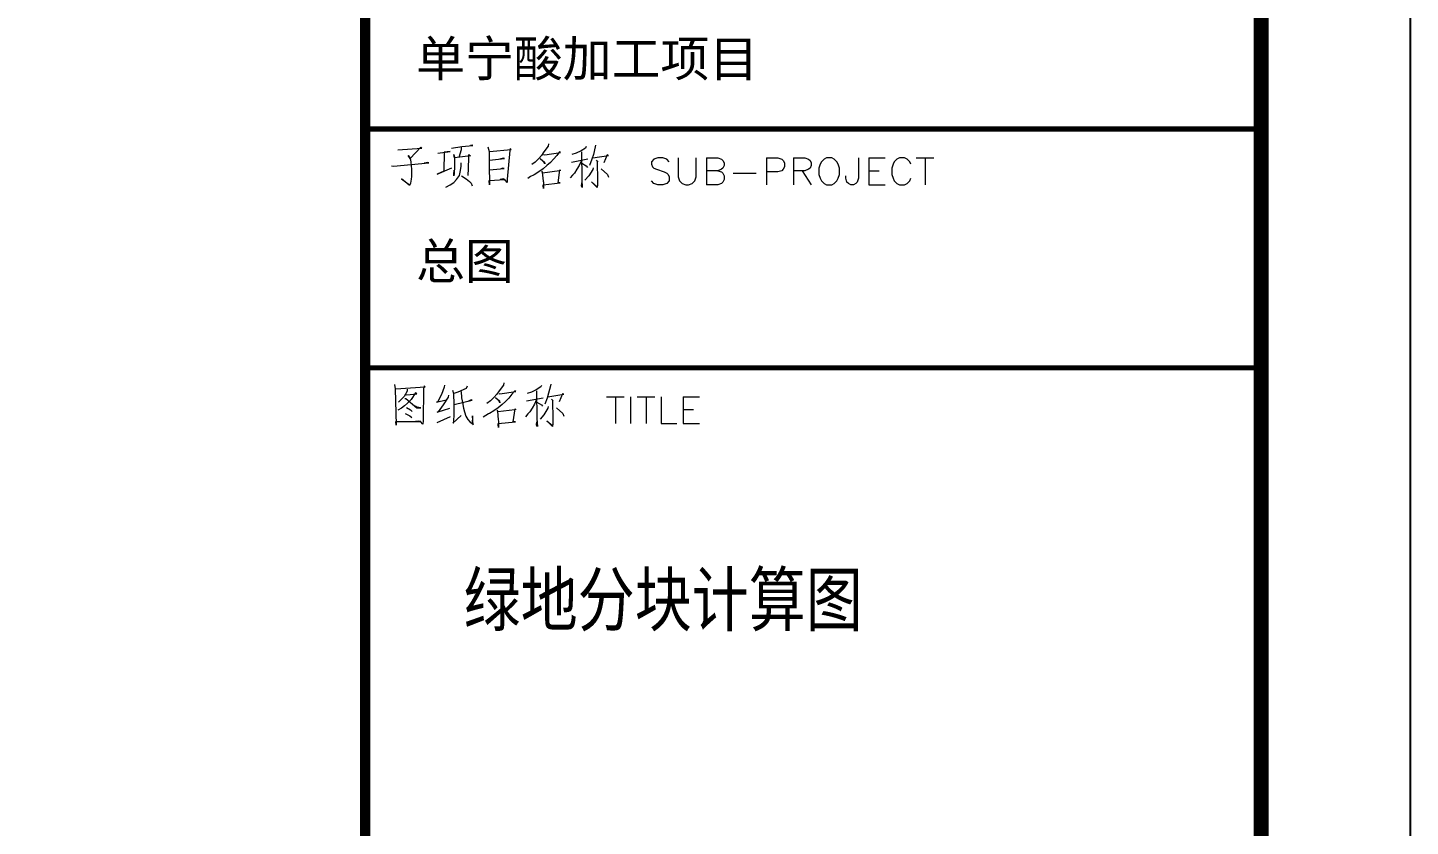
# Model space of a CAD drawing. Extents: x -809667 to 586099, y 3084146 to 3634412.
# Drawn here: x 382870.26 to 382916.57, y 3085637.2 to 3085663.94 of the extents above; entities that cross this region are included whole.
import ezdxf

# ---------------------------------------------------------------- set-up
doc = ezdxf.new("R2010")
doc.units = 0
doc.header["$LTSCALE"] = 0.5
doc.layers.get('0').update_dxf_attribs({"linetype": 'CONTINUOUS'})
doc.layers.add('P-图框', color=7, linetype='CONTINUOUS')
doc.layers.add('PUB_TITLE', color=4, linetype='CONTINUOUS')
doc.styles.add('-宋体', font='', dxfattribs={"width": 0.6})
doc.styles.add('图签', font='', dxfattribs={"width": 0.66})
doc.styles.get('-宋体').set_extended_font_data('NSimSun')
doc.styles.get('图签').set_extended_font_data('SimSun')

# ---------------------------------------------------------------- blocks, each defined once
blk = doc.blocks.new('DE')
at = {"layer": 'PUB_TITLE'}
for points, const_width in [([(-6000, 57400), (-6000, 0)], 70), ([(-6000, 16800), (0, 16800)], 35), ([(-6000, 15200), (0, 15200)], 35)]:
    blk.add_lwpolyline(points, dxfattribs=dict(at, const_width=const_width))
blk.add_lwpolyline([(-6000, 0), (0, 0), (0, 57400), (-6000, 57400)], close=True, dxfattribs=at)
at = {"layer": 'PUB_TITLE', "color": 140, "lineweight": 0}
for points in [[(-5782, 16660.2), (-5620.9, 16671.8), (-5628.3, 16677), (-5698.8, 16601.2), (-5711.5, 16622.3), (-5704.1, 16610.7), (-5696.7, 16593.8), (-5694.6, 16578), (-5692.5, 16553.8), (-5689.3, 16528.5), (-5689.3, 16502.2), (-5689.3, 16481.1), (-5692.5, 16464.3), (-5694.6, 16450.6), (-5696.7, 16435.9), (-5702, 16426.4), (-5706.2, 16422.2), (-5757.8, 16466.4), (-5704.1, 16426.4), (-5698.8, 16426.4)], [(-5422.9, 16671.8), (-5352.3, 16681.2), (-5278.6, 16688.6), (-5283.9, 16690.7), (-5295.5, 16688.6)], [(-5371.3, 16610.7), (-5354.4, 16662.3), (-5354.4, 16679.1)], [(-5177.5, 16679.1), (-5170.2, 16648.6), (-5170.2, 16532.7), (-5168, 16454.8), (-5168, 16424.3), (-5170.2, 16454.8), (-5063.8, 16462.2), (-5076.4, 16466.4), (-5095.4, 16460.1)], [(-5168, 16648.6), (-5021.7, 16662.3), (-5029, 16669.6), (-5031.1, 16656), (-5048, 16464.3), (-5048, 16447.4), (-5050.1, 16441.1), (-5066.9, 16464.3)], [(-4772.1, 16700.2), (-4774.2, 16684.4), (-4802.6, 16646.5), (-4818.4, 16622.3), (-4837.4, 16601.2), (-4861.6, 16578), (-4884.8, 16561.2)], [(-4519.3, 16681.2), (-4523.5, 16671.8), (-4554.1, 16652.8), (-4587.8, 16637), (-4616.2, 16627.5)], [(-4457.2, 16690.7), (-4460.3, 16679.1), (-4471.9, 16629.6), (-4481.4, 16597), (-4498.3, 16555.9)], [(-5512.4, 16637), (-5430.3, 16648.6), (-5470.3, 16643.3), (-5472.4, 16515.9), (-5517.7, 16496.9), (-5420.8, 16540.1)], [(-5310.2, 16487.5), (-5310.2, 16509.6), (-5307.1, 16513.8), (-5305, 16629.6), (-5295.5, 16620.2), (-5401.8, 16606.5), (-5406.1, 16627.5), (-5401.8, 16608.6), (-5401.8, 16547.5), (-5403.9, 16502.2), (-5406.1, 16485.4), (-5406.1, 16496.9), (-5403.9, 16523.3)], [(-5168, 16589.6), (-5066.9, 16601.2), (-5076.4, 16603.3), (-5097.5, 16597)], [(-4804.7, 16627.5), (-4797.3, 16625.4), (-4691, 16641.2), (-4698.4, 16646.5), (-4717.3, 16622.3), (-4738.4, 16597), (-4759.4, 16574.9), (-4783.7, 16553.8), (-4808.9, 16532.7), (-4837.4, 16511.7), (-4867.9, 16492.7), (-4873.2, 16490.6), (-4892.1, 16481.1), (-4911.1, 16468.5)], [(-4831, 16601.2), (-4825.8, 16599.1), (-4799.5, 16578), (-4797.3, 16565.4), (-4806.8, 16582.2)], [(-4552, 16587.5), (-4566.7, 16555.9), (-4582.5, 16530.6), (-4597.3, 16504.3), (-4610.9, 16490.6), (-4627.8, 16471.7)], [(-4618.3, 16578), (-4509.8, 16599.1)], [(-4552, 16646.5), (-4549.9, 16460.1), (-4547.8, 16407.4), (-4552, 16416.9), (-4549.9, 16438)], [(-4453, 16589.6), (-4441.4, 16578), (-4445.6, 16580.1), (-4443.5, 16454.8), (-4443.5, 16424.3), (-4445.6, 16407.4), (-4483.5, 16445.3), (-4445.6, 16412.7)], [(-4476.1, 16606.5), (-4369.8, 16622.3), (-4379.3, 16625.4), (-4401.4, 16572.8)], [(-3963.3, 16580.1), (-3980.1, 16598), (-4006.5, 16606.5), (-4040.2, 16606.5), (-4066.5, 16598), (-4083.3, 16580.1), (-4083.3, 16563.3), (-4074.9, 16546.4), (-4066.5, 16538), (-4048.6, 16529.6), (-3998, 16511.7), (-3980.1, 16503.3), (-3971.7, 16494.8), (-3963.3, 16478), (-3963.3, 16451.7), (-3980.1, 16434.8), (-4006.5, 16426.4), (-4040.2, 16426.4), (-4066.5, 16434.8), (-4083.3, 16451.7)], [(-3903.2, 16606.5), (-3903.2, 16478), (-3894.8, 16451.7), (-3878, 16434.8), (-3851.6, 16426.4), (-3834.8, 16426.4), (-3809.5, 16434.8), (-3791.6, 16451.7), (-3783.2, 16478), (-3783.2, 16606.5)], [(-3714.7, 16606.5), (-3714.7, 16426.4)], [(-3714.7, 16606.5), (-3637.9, 16606.5), (-3612.6, 16598), (-3604.2, 16588.6), (-3594.7, 16571.7), (-3594.7, 16554.9), (-3604.2, 16538), (-3612.6, 16529.6), (-3637.9, 16520.1), (-3714.7, 16520.1)], [(-3312.4, 16606.5), (-3312.4, 16426.4)], [(-3312.4, 16606.5), (-3235.6, 16606.5), (-3209.2, 16598), (-3200.8, 16588.6), (-3192.4, 16571.7), (-3192.4, 16546.4), (-3200.8, 16529.6), (-3209.2, 16520.1), (-3235.6, 16511.7), (-3312.4, 16511.7)], [(-3132.4, 16606.5), (-3132.4, 16426.4)], [(-3132.4, 16606.5), (-3055.5, 16606.5), (-3030.2, 16598), (-3020.7, 16588.6), (-3012.3, 16571.7), (-3012.3, 16554.9), (-3020.7, 16538), (-3030.2, 16529.6), (-3055.5, 16520.1), (-3132.4, 16520.1)], [(-2695.3, 16606.5), (-2695.3, 16469.6), (-2704.8, 16443.2), (-2713.2, 16434.8), (-2730.1, 16426.4), (-2746.9, 16426.4), (-2763.8, 16434.8), (-2773.2, 16443.2), (-2781.7, 16469.6), (-2781.7, 16486.4)], [(-2626.9, 16606.5), (-2626.9, 16426.4)], [(-2626.9, 16606.5), (-2516.3, 16606.5)], [(-2344.6, 16563.3), (-2353.1, 16580.1), (-2369.9, 16598), (-2387.8, 16606.5), (-2421.5, 16606.5), (-2438.4, 16598), (-2456.3, 16580.1), (-2464.7, 16563.3), (-2473.1, 16538), (-2473.1, 16494.8), (-2464.7, 16469.6), (-2456.3, 16451.7), (-2438.4, 16434.8), (-2421.5, 16426.4), (-2387.8, 16426.4), (-2369.9, 16434.8), (-2353.1, 16451.7), (-2344.6, 16469.6)], [(-2309.9, 16606.5), (-2190.9, 16606.5)], [(-2249.8, 16606.5), (-2249.8, 16426.4)], [(-5824.1, 16551.7), (-5810.5, 16549.6), (-5574.6, 16572.8), (-5580.9, 16574.9), (-5605.1, 16570.7)], [(-5460.8, 16409.5), (-5430.3, 16424.3), (-5406.1, 16441.1), (-5388.1, 16462.2), (-5369.2, 16487.5), (-5361.8, 16521.2), (-5356.6, 16549.6), (-5356.6, 16572.8)], [(-5354.4, 16485.4), (-5323.9, 16466.4), (-5300.7, 16447.4), (-5291.3, 16435.9), (-5283.9, 16419)], [(-5168, 16525.4), (-5069.1, 16534.8), (-5078.5, 16538), (-5095.4, 16530.6)], [(-4818.4, 16515.9), (-4814.2, 16509.6), (-4808.9, 16450.6), (-4806.8, 16443.2), (-4806.8, 16400), (-4808.9, 16419), (-4808.9, 16426.4), (-4694.1, 16438), (-4696.2, 16438), (-4707.8, 16438), (-4696.2, 16525.4), (-4691, 16521.2), (-4698.4, 16519.1), (-4812.1, 16504.3)], [(-4549.9, 16570.7), (-4519.3, 16551.7), (-4512, 16542.2)], [(-4474, 16540.1), (-4476.1, 16528.5), (-4502.5, 16485.4), (-4528.8, 16456.9)], [(-4420.3, 16532.7), (-4377.2, 16494.8), (-4369.8, 16475.9)], [(-3637.9, 16520.1), (-3612.6, 16511.7), (-3604.2, 16503.3), (-3594.7, 16486.4), (-3594.7, 16460.1), (-3604.2, 16443.2), (-3612.6, 16434.8), (-3637.9, 16426.4), (-3714.7, 16426.4)], [(-3534.7, 16503.3), (-3380.9, 16503.3)], [(-3072.3, 16520.1), (-3012.3, 16426.4)], [(-2626.9, 16520.1), (-2558.4, 16520.1)], [(-2626.9, 16426.4), (-2516.3, 16426.4)], [(-5071.2, 15100.5), (-5073.3, 15084.7), (-5101.7, 15046.8), (-5118.5, 15022.6), (-5137.5, 15001.5), (-5160.7, 14978.3), (-5184.9, 14961.5)], [(-5803.1, 15088.9), (-5798.9, 15058.4), (-5793.6, 14815.1), (-5795.7, 14841.4), (-5628.3, 14841.4), (-5639.8, 14843.5), (-5664.1, 14841.4)], [(-5795.7, 15058.4), (-5597.7, 15072.1), (-5605.1, 15079.4), (-5609.3, 15058.4), (-5612.5, 14845.6), (-5614.6, 14822.5), (-5630.4, 14841.4)], [(-5730.4, 15020.5), (-5720.9, 15018.4), (-5654.6, 15024.7), (-5662, 15032), (-5692.5, 14987.8), (-5715.7, 14963.6), (-5736.7, 14944.6), (-5757.8, 14928.8), (-5782, 14916.2)], [(-5717.8, 15056.3), (-5717.8, 15043.6), (-5739.9, 15008.9), (-5765.2, 14980.4), (-5776.8, 14968.9)], [(-5468.2, 15084.7), (-5470.3, 15070), (-5489.2, 15020.5), (-5515.6, 14971), (-5521.9, 14971), (-5456.6, 14984.7)], [(-5441.9, 15016.2), (-5444, 15003.6), (-5477.7, 14952), (-5510.3, 14904.6), (-5517.7, 14902.5), (-5432.4, 14928.8)], [(-5415.5, 15051), (-5409.2, 15027.8), (-5406.1, 14954.1), (-5406.1, 14893), (-5409.2, 14836.2), (-5413.4, 14828.8), (-5356.6, 14881.4)], [(-5316.5, 15077.3), (-5323.9, 15062.6), (-5378.7, 15037.3), (-5406.1, 15027.8)], [(-5356.6, 15041.5), (-5354.4, 14999.4), (-5347.1, 14959.4), (-5345, 14954.1), (-5340.8, 14930.9), (-5335.5, 14904.6), (-5326, 14876.2), (-5312.3, 14853), (-5297.6, 14836.2), (-5283.9, 14826.7), (-5276.5, 14819.3), (-5281.8, 14878.3), (-5283.9, 14824.6)], [(-5104.9, 15027.8), (-5097.5, 15024.7), (-4991.1, 15041.5), (-4998.5, 15046.8), (-5017.5, 15022.6), (-5038.5, 14997.3), (-5059.6, 14975.2), (-5082.7, 14954.1), (-5109.1, 14933.1), (-5137.5, 14912), (-5168, 14893), (-5173.3, 14890.9), (-5192.3, 14881.4), (-5210.2, 14868.8)], [(-4818.4, 15081.5), (-4823.7, 15072.1), (-4854.2, 15053.1), (-4886.9, 15037.3), (-4915.3, 15027.8)], [(-4852.1, 15046.8), (-4850, 14859.3), (-4846.8, 14807.7), (-4852.1, 14817.2), (-4850, 14838.3)], [(-4757.3, 15091), (-4759.4, 15079.4), (-4772.1, 15029.9), (-4780.5, 14997.3), (-4797.3, 14956.2)], [(-4776.3, 15006.8), (-4669.9, 15022.6), (-4679.4, 15024.7), (-4700.5, 14973.1)], [(-4384.5, 15006.8), (-4264.5, 15006.8)], [(-4324.5, 15006.8), (-4324.5, 14826.7)], [(-4222.3, 15006.8), (-4222.3, 14826.7)], [(-4179.2, 15006.8), (-4059.1, 15006.8)], [(-4119.1, 15006.8), (-4119.1, 14826.7)], [(-4017, 15006.8), (-4017, 14826.7), (-3913.8, 14826.7)], [(-3870.6, 15006.8), (-3870.6, 14826.7)], [(-3870.6, 15006.8), (-3760, 15006.8)], [(-5734.6, 14994.1), (-5727.3, 14994.1), (-5654.6, 14933.1), (-5628.3, 14933.1), (-5654.6, 14937.3), (-5666.2, 14942.5)], [(-5723, 14935.2), (-5696.7, 14919.4), (-5685.1, 14906.7)], [(-5403.9, 14954.1), (-5283.9, 14982.5), (-5291.3, 14984.7), (-5312.3, 14975.2)], [(-5130.1, 15001.5), (-5125.9, 14999.4), (-5099.6, 14978.3), (-5097.5, 14965.7), (-5107, 14982.5)], [(-5118.5, 14916.2), (-5114.3, 14909.9), (-5109.1, 14850.9), (-5107, 14843.5), (-5107, 14800.4), (-5109.1, 14819.3), (-5109.1, 14826.7), (-4993.2, 14838.3), (-4995.3, 14838.3), (-5008, 14838.3), (-4995.3, 14925.7), (-4991.1, 14921.5), (-4998.5, 14919.4), (-5111.2, 14904.6)], [(-4852.1, 14987.8), (-4865.8, 14956.2), (-4882.7, 14930.9), (-4896.3, 14904.6), (-4911.1, 14890.9), (-4926.9, 14872)], [(-4918.5, 14978.3), (-4808.9, 14999.4)], [(-4850, 14971), (-4818.4, 14952), (-4812.1, 14942.5)], [(-4774.2, 14940.4), (-4776.3, 14928.8), (-4802.6, 14885.7), (-4827.9, 14857.2)], [(-4753.1, 14989.9), (-4740.5, 14978.3), (-4745.7, 14980.4), (-4743.6, 14855.1), (-4743.6, 14824.6), (-4745.7, 14807.7), (-4783.7, 14845.6), (-4745.7, 14813)], [(-4719.4, 14933.1), (-4677.3, 14895.1), (-4669.9, 14876.2)], [(-3870.6, 14920.4), (-3802.1, 14920.4)], [(-5732.5, 14895.1), (-5702, 14878.3), (-5687.2, 14866.7)], [(-5517.7, 14834.1), (-5428.2, 14874.1)], [(-3870.6, 14826.7), (-3760, 14826.7)]]:
    blk.add_lwpolyline(points, dxfattribs=at)
blk.add_lwpolyline([(-2910.2, 16606.5), (-2927, 16598), (-2943.9, 16580.1), (-2952.3, 16563.3), (-2961.8, 16538), (-2961.8, 16494.8), (-2952.3, 16469.6), (-2943.9, 16451.7), (-2927, 16434.8), (-2910.2, 16426.4), (-2875.4, 16426.4), (-2858.6, 16434.8), (-2841.7, 16451.7), (-2833.3, 16469.6), (-2823.8, 16494.8), (-2823.8, 16538), (-2833.3, 16563.3), (-2841.7, 16580.1), (-2858.6, 16598), (-2875.4, 16606.5), (-2910.2, 16606.5)], close=True, dxfattribs=at)
blk = doc.blocks.new('DEEEE')
at = {"layer": 'PUB_TITLE'}
blk.add_blockref('DE', (917508.9, -201220.5), dxfattribs=at)
at = {"layer": 'PUB_TITLE', "color": 7, "style": '-宋体', "width": 1.000002}
for s, p in [('单宁酸加工项目', (911850, -184070)), ('总图', (911850, -185426.2))]:
    blk.add_text(s, height=240, dxfattribs=at).set_placement(p)

msp = doc.modelspace()

# ---------------------------------------------------------------- linework, layer by layer
at = {"layer": 'PUB_TITLE', "linetype": 'Continuous'}
msp.add_lwpolyline([(382496.068, 3085571.553), (382916.568, 3085571.553), (382916.568, 3085868.553), (382496.068, 3085868.553)], close=True, dxfattribs=at)
at = {"layer": 'PUB_TITLE', "linetype": 'Continuous', "const_width": 0.5}
msp.add_lwpolyline([(382508.568, 3085576.553), (382911.568, 3085576.553), (382911.568, 3085863.553), (382508.568, 3085863.553)], close=True, dxfattribs=at)

# ---------------------------------------------------------------- block references
at = {"xscale": 0.005, "yscale": 0.005, "zscale": 0.005}
msp.add_blockref('DEEEE', (378324.023, 3086582.655), dxfattribs=at)

# ---------------------------------------------------------------- texts
at = {"layer": 'P-图框', "color": 6, "style": '图签', "width": 0.8}
msp.add_text('绿地分块计算图', height=1.75, dxfattribs=at).set_placement((382884.865, 3085643.924))

doc.saveas('drawing.dxf')
